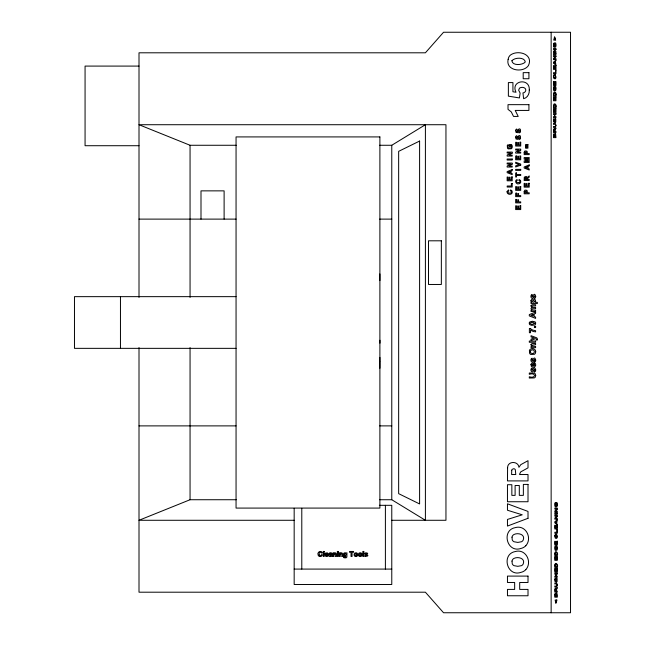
<?xml version="1.0" encoding="UTF-8"?>
<svg xmlns="http://www.w3.org/2000/svg" width="645" height="645" viewBox="0 0 645 645"><rect width="100%" height="100%" fill="white"/><g stroke="black" fill="none" stroke-linecap="round" stroke-linejoin="round"><path stroke-width="0.97" d="M379.889 368.239L379.889 361.926M379.889 361.571L379.889 357.386M379.889 280.591L379.889 273.923M379.945 343.148L379.945 340.229M525.828 545.718C532.633 538.172 525.756 524.466 515.242 527.642C501.076 530.15 506.914 553.466 521.055 548.411A9.538 9.538 0 0 0 525.828 545.718M525.828 569.632C532.633 562.085 525.756 548.379 515.242 551.556C501.076 554.063 506.914 577.38 521.055 572.325A9.538 9.538 0 0 0 525.828 569.632M379.728 145.27L391.773 145.27L425.402 124.719L425.402 520.281L391.773 499.73L379.728 499.73M236.223 499.73L190.057 499.73L139.006 520.281L294.168 520.281M519.273 182.624L517.08 182.616A1.137 1.137 0 0 1 516.54 182.059L516.5 181.18L517.29 180.487L517.048 179.479C513.88 180.503 516.452 185.244 519.29 183.704A2.225 2.225 0 0 0 520.104 183.22A2.112 2.112 0 0 0 520.749 182.043L520.563 180.503L519.16 179.463L518.846 180.455L519.515 180.737A1.024 1.024 0 0 1 519.854 181.197A1.209 1.209 0 0 1 519.225 182.68M555.361 43.933L554.635 45.102L554.635 42.901L555.619 42.901L555.885 43.836A3.378 1.653 90 0 1 555.99 45.448L555.837 46.448A2.104 1.024 90 0 1 555.514 47.166L554.031 47.295A2.201 1.072 90 0 1 553.66 46.625L553.555 43.941A1.717 0.839 90 0 1 554.015 43.07L553.926 45.722A1.266 0.613 90 0 0 554.2 46.351L555.232 46.351A1.306 0.637 90 0 0 555.563 45.44L555.555 44.811A2.201 1.072 90 0 0 555.393 44.021M139.006 66.088L85.067 66.088L85.067 145.714L139.006 145.714M555.361 87.446L554.635 88.615L554.635 86.422L555.619 86.422L555.885 87.349A3.378 1.653 90 0 1 555.99 88.962L555.837 89.961A2.104 1.024 90 0 1 555.514 90.679L554.031 90.816A2.201 1.072 90 0 1 553.66 90.147L553.555 87.454A1.717 0.839 90 0 1 554.015 86.583L553.926 89.236A1.266 0.613 90 0 0 554.2 89.873L555.232 89.865A1.306 0.637 90 0 0 555.563 88.954L555.555 88.325M391.773 520.281L445.953 520.281L445.953 124.719L139.006 124.719L190.057 145.27L236.223 145.27M510.985 145.52L510.34 145.52L510.34 146.681L509.494 146.681L509.494 144.488L511.501 144.488L512.049 145.415A3.378 3.378 0 0 1 512.267 147.028L511.953 148.028A2.104 2.104 0 0 1 511.291 148.745L508.252 148.882A2.201 2.201 0 0 1 507.494 148.213L507.284 145.52A1.717 1.717 0 0 1 508.22 144.649L508.736 145.568L507.986 146.294L508.042 147.302A1.266 1.266 0 0 0 508.599 147.939L510.711 147.939A1.306 1.306 0 0 0 511.388 147.02L511.38 146.391M139.006 219.115L236.054 219.115M379.72 219.115L391.773 219.115M236.054 296.652L74.473 296.652L74.473 348.348L236.054 348.348M139.006 425.885L236.054 425.885M379.72 425.885L391.773 425.885M556.683 503.511L555.958 504.68L555.958 502.479L556.941 502.479L557.207 503.414A3.378 1.653 90 0 1 557.312 505.027L557.159 506.027A2.104 1.024 90 0 1 556.837 506.744L555.353 506.873A2.201 1.072 90 0 1 554.982 506.204L554.877 503.519A1.717 0.839 90 0 1 555.337 502.649L555.248 505.301A1.266 0.613 90 0 0 555.522 505.93L556.554 505.93A1.306 0.637 90 0 0 556.885 505.019L556.877 504.39M379.357 505.317L391.773 505.317L391.773 584.499L294.168 584.499L294.168 508.308M556.683 547.024L555.958 548.194L555.958 546.001L556.941 546.001L557.207 546.928A3.378 1.653 90 0 1 557.312 548.54L557.159 549.54A2.104 1.024 90 0 1 556.837 550.258L555.353 550.395A2.201 1.072 90 0 1 554.982 549.725L554.877 547.033A1.717 0.839 90 0 1 555.337 546.162L555.248 548.814A1.266 0.613 90 0 0 555.522 549.451L556.554 549.443A1.306 0.637 90 0 0 556.885 548.532L556.877 547.903A2.201 1.072 90 0 0 556.716 547.121M294.168 569.084L391.773 569.084M319.202 555.055L319.202 552.862A1.137 1.137 0 0 1 319.759 552.33L320.646 552.281L321.331 553.071L322.347 552.829C321.323 549.677 316.574 552.233 318.122 555.071A2.225 2.225 0 0 0 318.606 555.885A2.112 2.112 0 0 0 319.775 556.53L321.323 556.345L322.355 554.942L321.371 554.627L321.081 555.297A1.024 1.016 0 0 1 320.63 555.635A1.209 1.209 0 0 1 319.138 555.006M362.03 554.257L362.022 555.047A1.822 1.814 0 0 1 361.522 556.022A1.766 1.758 0 0 1 360.563 556.53C357.628 557.232 357.636 552.096 360.563 552.781A1.758 1.75 0 0 1 362.006 554.224M551.144 32.25L551.144 612.75M391.773 145.27L391.773 499.73M385.396 505.317L385.396 569.084M301.787 508.308L301.787 569.084M224.113 219.115L224.113 190.864L200.998 190.864L200.998 219.115M190.057 145.27L190.057 297.409M190.057 347.591L190.057 499.73M139.006 297.409L139.006 52.801L425.402 52.801L443.542 32.25L570.527 32.25L570.527 612.75L443.542 612.75L425.402 592.199L139.006 592.199L139.006 347.591M120.462 296.652L120.462 348.348M511.05 145.609A2.201 2.201 0 0 1 511.445 146.48M555.393 87.543A2.201 1.072 90 0 1 555.587 88.413M556.716 503.6A2.201 1.072 90 0 1 556.909 504.479M332.078 554.16L332.288 556.482L330.95 556.296A1.524 1.524 0 0 1 330.071 556.571L329.571 556.49A1.056 1.056 0 0 1 329.039 556.095A1 1 0 0 1 328.877 555.708L328.894 555.192A0.976 0.968 0 0 1 329.418 554.563L331.095 553.765L328.958 553.789C329.272 552.225 332.393 552.378 332.078 554.16M553.91 135.144L553.902 136.603L554.474 136.603L554.289 134.668L553.91 135.144M555.232 594.722L555.224 596.182L555.797 596.182L555.611 594.247L555.232 594.722M553.918 129.959L553.91 131.499L554.531 131.499L554.402 129.548L553.918 129.959M555.24 589.538L555.232 591.086L555.853 591.086L555.724 589.127L555.24 589.538M554.894 135.2L554.885 136.603L555.538 136.603L555.337 134.474L554.894 135.2M556.216 594.779L556.2 596.182L556.861 596.182L556.659 594.053L556.216 594.779M553.507 93.646L553.491 96.065L555.958 96.065C557.465 93.791 553.982 89.623 553.507 93.646M553.507 105.409L553.491 107.828L555.958 107.828C557.465 105.554 553.982 101.386 553.507 105.409M554.821 553.225L554.813 555.643L557.28 555.643C558.788 553.37 555.305 549.201 554.821 553.225M554.821 564.988L554.813 567.407L557.28 567.407C558.788 565.133 555.305 560.965 554.821 564.988M554.934 130.991L554.926 131.499L555.958 131.499L555.958 132.523L553.491 132.523L553.555 129.202L554.434 128.476A1.234 0.605 90 0 1 554.724 128.911L554.869 129.726L555.958 127.984L554.934 130.991M556.256 590.57L556.248 591.086L557.28 591.086L557.28 592.102L554.813 592.102L554.877 588.78L555.756 588.055A1.234 0.605 90 0 1 556.046 588.49L556.192 589.304L557.28 587.563L556.256 590.57M524.183 152.196L524.159 154.598L529.214 154.598L529.214 153.583L527.312 153.583L527.239 151.857A1.459 1.459 0 0 0 526.78 151.091L524.933 150.898L524.183 152.196M524.183 191.404L524.159 193.806L529.214 193.806L529.214 192.782L527.312 192.782L527.239 191.065A1.459 1.459 0 0 0 526.78 190.299L524.933 190.098L524.183 191.404M525.038 177.907L525.014 179.447L526.296 179.447L526.151 177.617L525.038 177.907M553.515 134.708L553.491 137.619L555.958 137.619L555.571 133.547L555.039 133.451L554.644 134.345L553.958 133.676L553.515 134.708M554.837 594.287L554.813 597.197L557.28 597.197L556.893 593.126L556.361 593.029L555.966 593.924L555.281 593.255L554.837 594.287M343.527 556.724L343.624 557.288A1.072 1.072 0 0 0 344.14 557.788L346.051 557.861L346.865 557.078L346.97 552.829L345.825 553.087A1.29 1.29 0 0 0 344.946 552.749C342.89 552.741 342.866 556.442 344.906 556.482A1.25 1.25 0 0 0 345.768 556.151L345.526 557.199L343.527 556.724M553.934 93.751L553.91 95.049L555.538 95.049C556.442 93.678 554.289 91.808 553.934 93.751M553.458 120.123L553.644 121.921L554.41 122.292A1.395 0.685 90 0 0 554.7 121.752L555.24 119.502L555.151 122.59L555.78 121.978L555.797 119.019A1.5 0.734 90 0 0 555.24 118.487L554.103 121.437L554.031 118.672A1.419 0.693 90 0 0 553.563 119.406L553.458 120.123M553.934 105.514L553.91 106.812L555.538 106.812C556.442 105.441 554.289 103.571 553.934 105.514M555.256 553.329L555.232 554.627L556.861 554.627C557.764 553.257 555.611 551.386 555.256 553.329M555.256 565.093L555.232 566.391L556.861 566.391C557.764 565.02 555.611 563.149 555.256 565.093M554.781 579.702L554.966 581.5L555.732 581.871A1.395 0.685 90 0 0 556.022 581.33L556.562 579.081L556.474 582.169L557.103 581.556L557.119 578.597A1.5 0.734 90 0 0 556.562 578.065L555.426 581.016L555.353 578.251A1.419 0.693 90 0 0 554.885 578.984L554.781 579.702M555.998 125.364L555.434 127.339L553.491 127.436L553.491 126.42C556.208 127.815 556.256 123.002 553.491 124.429L553.491 123.413L555.409 123.493L555.998 125.364M557.32 584.942L556.756 586.918L554.813 587.014L554.813 585.999C557.53 587.393 557.578 582.58 554.813 584.007L554.813 582.991L556.732 583.072L557.32 584.942M334.013 554.313L333.997 556.482L333.03 556.482L333.03 552.829L333.925 552.829L333.925 553.37C335.843 551.33 337.367 554.781 336.368 556.482L335.392 556.482C336.311 555.377 334.876 552.015 334.013 554.313M340.286 554.313L340.27 556.482L339.302 556.482L339.302 552.829L340.197 552.829L340.197 553.37C342.116 551.33 343.632 554.781 342.632 556.482L341.665 556.482C342.584 555.377 341.149 552.015 340.286 554.313M553.466 76.183L553.974 78.626L555.264 78.827A2.225 1.088 90 0 0 555.659 78.343A2.112 1.032 90 0 0 555.974 77.174L555.2 74.594L555.377 75.868A1.024 0.5 90 0 1 555.538 76.32A1.209 0.589 90 0 1 555.522 77.198A1.129 0.548 90 0 1 555.256 77.747L554.184 77.747A1.137 0.556 90 0 1 553.926 77.19L554.168 74.602L553.466 76.183M554.789 535.761L555.297 538.204L556.587 538.406A2.225 1.088 90 0 0 556.982 537.922A2.112 1.032 90 0 0 557.296 536.753L556.522 534.173L556.7 535.447A1.024 0.5 90 0 1 556.861 535.898A1.209 0.589 90 0 1 556.845 536.777A1.129 0.548 90 0 1 556.579 537.325L555.506 537.325A1.137 0.556 90 0 1 555.248 536.769L555.49 534.181L554.789 535.761M525.054 152.349L525.014 153.583L526.449 153.583L526.126 151.898L525.054 152.349M525.054 191.557L525.014 192.782L526.449 192.782L526.126 191.105L525.054 191.557M527.118 178.939L527.102 179.447L529.214 179.447L529.214 180.471L524.159 180.471L524.296 177.141L526.094 176.424A1.234 1.234 0 0 1 526.683 176.859L526.981 177.673L529.214 175.924L529.214 177.149L527.118 178.939M507.591 467.73L507.462 480.904L528.013 480.904L528.013 474.526L519.668 474.526L519.668 473.97L520.725 471.874L528.013 467.867L528.013 460.691L520.781 464.658L518.943 467.327C518.378 460.764 507.446 460.869 507.591 467.73M529.271 90.034C529.569 93.791 527.505 97.871 523.595 98.685L522.966 92.912C524.853 92.783 526.376 90.832 525.57 89.002C524.377 86.97 521.305 86.954 519.499 88.131L518.644 90.219L520.12 93.082L519.418 97.943L508.373 96.137L508.373 82.584L512.928 82.584L512.928 91.759L516.008 92.251C510.114 80.343 530.214 77.432 529.271 90.034M535.713 296.386L535.495 297.563A1.79 1.79 0 0 1 534.89 298.312L534.302 298.579L534.116 297.361C535.632 294.257 533.48 296.555 532.649 298.377C530.529 298.724 530.271 294.918 532.141 294.459C531.722 298.667 532.109 296.297 534.181 294.305A1.322 1.322 0 0 1 535.019 294.596L535.713 296.386M535.713 360.103L535.495 361.289A1.79 1.79 0 0 1 534.89 362.038L534.302 362.297L534.116 361.087C535.632 357.975 533.48 360.273 532.649 362.095C530.529 362.442 530.271 358.636 532.141 358.185C531.722 362.393 532.109 360.023 534.181 358.023A1.322 1.322 0 0 1 535.019 358.322L535.713 360.103M535.713 369.916L535.495 371.101A1.79 1.79 0 0 1 534.89 371.851L534.302 372.109L534.116 370.891C535.632 367.787 533.48 370.085 532.649 371.907C530.529 372.254 530.271 368.448 532.141 367.989C531.722 372.205 532.109 369.827 534.181 367.835A1.322 1.322 0 0 1 535.019 368.134L535.713 369.916M515.597 130.5L515.96 132.306L517.532 132.677A1.395 1.395 0 0 0 518.137 132.128C517.782 128.532 521.563 130.572 518.967 131.983L519.064 132.975L520.547 132.072L520.378 129.395A1.5 1.5 0 0 0 519.233 128.863C517.967 128.686 515.532 135.071 517.145 130.032L516.766 129.048A1.419 1.419 0 0 0 515.807 129.782L515.597 130.5M515.597 137.167L515.96 138.973L517.532 139.336A1.395 1.395 0 0 0 518.137 138.796C517.782 135.192 521.563 137.24 518.967 138.643L519.064 139.642L520.547 138.74L520.378 136.063A1.5 1.5 0 0 0 519.233 135.531C517.967 135.353 515.532 141.739 517.145 136.7L516.766 135.716A1.419 1.419 0 0 0 515.807 136.45L515.597 137.167M535.713 375.463L535.269 377.252L534.262 377.93L529.295 378.051L529.295 376.777C536.124 378.978 536.269 372.044 529.295 374.293L529.295 373.02L534.221 373.124L535.302 373.826L535.713 375.463M508.147 59.316C505.349 70.829 523.288 73.224 528.44 65.548C533.729 54.309 518.354 49.576 510.703 54.873A6.329 6.329 0 0 0 508.534 57.8L508.147 59.316M324.935 554.257L325.523 556.216L327.467 556.409A1.427 1.427 0 0 0 328.031 555.95L328.273 555.482L327.305 555.321L326.378 555.788L325.894 554.934L328.321 554.934L328.079 553.595A1.508 1.508 0 0 0 327.313 552.886L325.636 553.039A1.661 1.661 0 0 0 325.024 553.878L324.935 554.257M507.099 191.492C506.631 193.565 509.042 194.846 510.784 194.137A2.225 2.225 0 0 0 511.896 193.306A2.112 2.112 0 0 0 512.243 192.476L512.057 190.936L510.655 189.896L510.34 190.888L511.009 191.17A1.024 1.024 0 0 1 511.412 192.008L511.316 192.508A1.129 1.129 0 0 1 510.767 193.057L508.574 193.048A1.137 1.137 0 0 1 508.034 192.492L507.994 191.613L508.784 190.92L508.542 189.912L507.099 191.492M331.127 554.926C330.651 557.28 328.845 554.192 331.127 554.926M535.713 351.694L535.503 352.96A2.693 2.693 0 0 1 534.382 354.298L530.867 354.476A2.943 2.943 0 0 1 529.674 353.5L529.4 350.453A2.717 2.717 0 0 1 530.529 349.114C532.536 347.881 535.906 349.026 535.713 351.694M357.749 554.652L357.717 555.047A1.822 1.814 0 0 1 357.217 556.022A1.766 1.758 0 0 1 356.258 556.53C353.315 557.232 353.323 552.096 356.258 552.781A1.758 1.75 0 0 1 357.217 553.289A1.798 1.798 0 0 1 357.717 554.257L357.749 554.652M512.001 537.212L512.259 539.897A3.757 3.757 0 0 0 514.073 541.76L517.782 542.413L521.458 541.76A3.701 3.701 0 0 0 523.272 539.889C525.465 534.334 517.887 532.48 514.025 534.479A3.749 3.749 0 0 0 512.251 536.366L512.001 537.212M512.001 561.126L512.259 563.811A3.757 3.757 0 0 0 514.073 565.673L517.782 566.326L521.458 565.673A3.701 3.701 0 0 0 523.272 563.803C525.465 558.247 517.887 556.393 514.025 558.393A3.749 3.749 0 0 0 512.251 560.279L512.001 561.126M530.972 364.554L531.295 366.223A2.08 2.08 0 0 0 532.343 366.981C534.245 367.819 536.511 365.933 535.519 363.925A1.782 1.782 0 0 0 534.939 363.224L534.358 362.925L534.157 364.127L534.729 365.28L533.673 365.892L533.673 362.861L531.988 363.167A1.887 1.887 0 0 0 531.101 364.119L530.972 364.554M530.311 351.323L530.311 352.073A1.572 1.572 0 0 0 531.125 353.178C535.439 355.331 535.439 348.066 531.109 350.227A1.548 1.548 0 0 0 530.311 351.323M511.743 470.278L511.614 474.526L515.79 474.526L515.282 469.6A1.895 1.895 0 0 0 513.67 468.738L512.146 469.375L511.743 470.278M529.311 322.887L529.311 323.75A1.645 1.645 0 0 0 529.916 324.749L531.649 325.33L534.584 325.048A1.862 1.862 0 0 0 535.535 324.153L535.673 322.887A1.645 1.645 0 0 0 535.068 321.887L532.496 321.266L529.924 321.887A1.653 1.653 0 0 0 529.311 322.887M530.964 344.648L531.706 346.542L531.037 346.542L531.037 347.663L535.608 347.663L535.608 346.454L532.23 346.228A0.968 0.968 0 0 1 531.891 345.228L535.608 344.704L535.608 343.495L531.956 343.559L530.964 344.648M364.594 553.644C366.578 556.732 367.981 554.926 364.651 555.909A1.435 1.435 0 0 0 365.247 556.393L367.618 556.014A1.056 1.056 0 0 0 367.852 555.345C366.255 553.692 364.361 553.386 367.731 553.716L367.021 552.886L365.159 552.934A1.105 1.105 0 0 0 364.667 553.434L364.594 553.644M530.972 300.635L530.988 301.457A1.701 1.701 0 0 0 531.706 302.44L531.037 302.44L531.037 303.569L537.35 303.569L537.35 302.36L535.044 302.36L535.673 301.384L535.358 299.965A2.064 2.064 0 0 0 534.31 299.248L532.302 299.248A2.032 2.032 0 0 0 531.278 299.957L530.972 300.635M537.462 339.302L537.39 339.988L536.447 340.1L536.438 339.214L535.624 338.649L531.037 340.391L531.037 339.101L534.286 338.012L531.037 336.94L531.037 335.69L536.842 337.891L537.462 339.302M530.98 305.778L531.657 307.633L530.98 308.52L531.657 310.358L531.037 310.358L531.037 311.471L535.608 311.471L535.608 310.261L532.439 310.164A0.83 0.83 0 0 1 531.891 309.6L532.238 308.77L535.608 308.705L535.608 307.496L532.464 307.399A0.855 0.855 0 0 1 531.899 306.843L532.431 305.98L535.608 305.956L535.608 304.746L532.117 304.771L530.98 305.778M534.753 301.32L533.246 302.376L531.891 301.344L533.302 300.344L534.753 301.32M344.446 554.103C343.737 556.837 347.486 555.127 345.518 553.555L344.446 554.103M356.758 554.652L356.5 555.49A0.822 0.822 0 0 1 355.863 555.78C353.444 555.256 356.492 551.91 356.758 554.652M361.063 554.652L360.805 555.49A0.822 0.822 0 0 1 360.168 555.78C357.757 555.256 360.805 551.91 361.063 554.652M511.904 60.751C512.235 65.967 522.635 65.234 525.288 61.993C524.724 56.905 514.549 57.381 511.904 60.751M325.959 553.99L327.362 554.345L326.918 553.547L325.959 553.99M534.713 323.314C529.126 326.886 529.15 319.759 534.713 323.314M554.74 37.773L554.281 40.192L553.805 40.192L554.539 36.725L555.676 40.192L555.2 40.192L554.74 37.773M556.522 600.003L556.054 602.422L555.603 600.003L555.127 600.003L555.853 603.47L556.998 600.003L556.522 600.003M531.923 364.619L532.149 365.618L532.931 365.868L532.931 364.062L531.923 364.619M555.958 49.552L554.345 51.592L555.958 51.592L555.958 52.535L553.491 52.535L553.491 51.544L555.135 49.48L553.491 49.48L553.491 48.528L555.958 48.528L555.958 49.552M555.958 56.607L554.345 58.647L555.958 58.647L555.958 59.59L553.491 59.59L553.491 58.598L555.135 56.534L553.491 56.534L553.491 55.583L555.958 55.583L555.958 56.607M557.28 509.131L555.668 511.171L557.28 511.171L557.28 512.114L554.813 512.114L554.813 511.122L556.458 509.058L554.813 509.058L554.813 508.107L557.28 508.107L557.28 509.131M557.28 516.185L555.668 518.225L557.28 518.225L557.28 519.169L554.813 519.169L554.813 518.177L556.458 516.113L554.813 516.113L554.813 515.162L557.28 515.162L557.28 516.185M555.958 60.146L553.491 62.17L553.491 63.242L555.958 65.209L555.393 61.694L555.958 60.146M557.28 519.725L554.813 521.749L554.813 522.821L557.28 524.788L556.716 523.297L557.28 519.725M554.982 62.025L554.063 62.718L554.982 63.404L554.982 62.025M556.304 521.603L555.385 522.297L556.304 522.982L556.304 521.603M512.203 153.099L508.905 155.131L512.203 155.131L512.203 156.082L507.147 156.082L507.147 155.09L510.526 153.018L507.147 153.018L507.147 152.075L512.203 152.075L512.203 153.099M520.709 150.108L517.411 152.147L520.709 152.147L520.709 153.091L515.653 153.091L515.653 152.099L519.032 150.035L515.653 150.035L515.653 149.084L520.709 149.084L520.709 150.108M512.203 164.072L508.905 166.112L512.203 166.112L512.203 167.055L507.147 167.055L507.147 166.063L510.526 163.999L507.147 163.999L507.147 163.048L512.203 163.048L512.203 164.072M419.597 141.062L398.65 151.341L398.65 493.659L419.597 503.938L419.597 141.062M512.203 169.571L507.147 171.594L507.147 172.675L512.203 174.642L512.203 173.553L511.05 173.142L511.05 171.119L512.203 170.675L512.203 169.571M529.214 164.943L524.159 166.958L524.159 168.039L529.214 170.006L529.214 168.925L528.07 168.506L528.07 166.491L529.214 166.047L529.214 164.943M535.608 312.043L529.295 314.575L529.295 315.921L535.608 318.38L535.608 317.034L534.173 316.51L534.173 313.986L535.608 313.43L535.608 312.043M528.013 518.306L507.462 526.07L507.462 519.435L522.248 514.807L507.462 510.243L507.462 503.793L528.013 511.429L528.013 518.306M510.203 171.449L508.325 172.142L510.203 172.828L510.203 171.449M527.215 166.813L525.344 167.515L527.215 168.192L527.215 166.813M533.109 314.397L530.771 315.268L533.109 316.115L533.109 314.397M520.709 165.152L515.653 166.958L515.653 165.846L519.394 164.572L515.653 163.33L515.653 162.25L520.709 164.064L520.709 165.152M527.61 160.008L524.159 160.928L524.159 162.451L529.214 162.451L529.214 161.5L525.24 161.5L529.214 160.508L529.214 159.525L525.24 158.517L529.214 158.517L529.214 157.573L524.159 157.573L524.159 159.105L527.61 160.008M555.958 53.519L553.491 53.519L553.491 54.535L555.958 54.535L555.958 53.519M555.958 65.564L555.538 65.564L555.538 68.386L554.869 68.386L554.869 65.846L554.458 65.846L554.458 68.386L553.91 68.386L553.91 65.661L553.491 65.661L553.491 69.402L555.958 69.402L555.958 65.564M555.958 70.136L555.538 70.136L555.538 72.667L553.515 72.667L553.515 73.691L555.958 73.691L555.958 70.136M528.924 72.643L523.2 72.643L523.2 78.738L528.924 78.738L528.924 72.643M553.91 81.738L553.491 81.738L553.491 85.479L555.958 85.479L555.958 81.641L555.538 81.641L555.538 84.463L554.869 84.463L554.869 81.923L554.458 81.923L554.458 84.463L553.91 84.463L553.91 81.738M555.958 96.927L555.538 96.927L555.538 99.749L554.869 99.749L554.869 97.218L554.458 97.218L554.458 99.749L553.91 99.749L553.91 97.024L553.491 97.024L553.491 100.773L555.958 100.773L555.958 96.927M528.924 104.659L508.018 104.659L508.018 109.384L511.275 111.908L513.533 116.431L518.209 116.431L515.226 110.432L528.924 110.432L528.924 104.659M555.958 108.691L555.538 108.691L555.538 111.512L554.869 111.512L554.869 108.981L554.458 108.981L554.458 111.512L553.91 111.512L553.91 108.787L553.491 108.787L553.491 112.536L555.958 112.536L555.958 108.691M555.958 113.585L553.491 113.585L553.491 114.608L554.458 114.608L554.458 116.608L553.491 116.608L553.491 117.624L555.958 117.624L555.958 116.608L554.877 116.608L554.877 114.608L555.958 114.608L555.958 113.585M379.889 136.917L236.054 136.917L236.054 508.083L379.889 508.083L379.889 136.917M520.709 142.206L519.854 142.206L519.854 145.028L518.483 145.028L518.483 142.489L517.629 142.489L517.629 145.028L516.508 145.028L516.508 142.303L515.653 142.303L515.653 146.044L520.709 146.044L520.709 142.206M526.401 144.625L525.514 144.625L525.514 148.156L526.401 148.156L526.401 144.625M527.933 144.625L527.038 144.625L527.038 148.156L527.933 148.156L527.933 144.625M516.508 156.026L515.653 156.026L515.653 159.775L520.709 159.775L520.709 155.929L519.854 155.929L519.854 158.751L518.483 158.751L518.483 156.219L517.629 156.219L517.629 158.751L516.508 158.751L516.508 156.026M512.203 159.025L507.147 159.025L507.147 160.041L512.203 160.041L512.203 159.025M520.709 169.369L515.653 169.369L515.653 170.393L520.709 170.393L520.709 169.369M516.508 172.981L515.653 172.981L515.653 176.988L516.508 176.988L516.508 175.488L520.709 175.488L520.709 174.472L516.508 174.472L516.508 172.981M512.203 176.948L511.348 176.948L511.348 179.77L509.977 179.77L509.977 177.238L509.123 177.238L509.123 179.77L508.002 179.77L508.002 177.044L507.147 177.044L507.147 180.794L512.203 180.794L512.203 176.948M529.214 183.293L528.36 183.293L528.36 186.115L526.989 186.115L526.989 183.583L526.135 183.583L526.135 186.115L525.014 186.115L525.014 183.39L524.159 183.39L524.159 187.139L529.214 187.139L529.214 183.293M512.203 183.478L511.348 183.478L511.348 186.018L507.188 186.018L507.188 187.034L512.203 187.034L512.203 183.478M520.709 186.51L519.854 186.51L519.854 189.332L518.483 189.332L518.483 186.8L517.629 186.8L517.629 189.332L516.508 189.332L516.508 186.607L515.653 186.607L515.653 190.356L520.709 190.356L520.709 186.51M516.508 193.153L515.653 193.153L515.653 196.62L520.709 196.62L520.709 195.596L518.564 195.596L518.564 193.492L517.709 193.492L517.709 195.596L516.508 195.596L516.508 193.153M516.508 199.426L515.653 199.426L515.653 202.885L520.709 202.885L520.709 201.869L518.564 201.869L518.564 199.756L517.709 199.756L517.709 201.869L516.508 201.869L516.508 199.426M520.709 205.723L519.854 205.723L519.854 208.545L518.483 208.545L518.483 206.005L517.629 206.005L517.629 208.545L516.508 208.545L516.508 205.82L515.653 205.82L515.653 209.561L520.709 209.561L520.709 205.723M441.349 240.803L428.506 240.803L428.506 284.469L441.349 284.469L441.349 240.803M535.608 326.346L534.399 326.346L534.399 327.555L535.608 327.555L535.608 326.346M530.263 328.579L529.384 328.579L529.384 332.723L530.504 332.723L530.504 329.966L531.649 330.732A9.473 9.473 0 0 0 533.617 331.554L535.608 331.869L535.608 330.708L532.681 330.087L530.263 328.579M535.608 341.06L529.295 341.06L529.295 342.269L535.608 342.269L535.608 341.06M528.013 484.411L523.361 484.411L523.361 495.376L519.306 495.376L519.306 485.491L515.113 485.491L515.113 495.376L511.848 495.376L511.848 484.718L507.462 484.718L507.462 501.737L528.013 501.737L528.013 484.411M557.28 513.097L554.813 513.097L554.813 514.121L557.28 514.121L557.28 513.097M557.28 525.143L556.861 525.143L556.861 527.965L556.192 527.965L556.192 525.425L555.78 525.425L555.78 527.965L555.232 527.965L555.232 525.24L554.813 525.24L554.813 528.989L557.28 528.989L557.28 525.143M557.28 529.714L556.861 529.714L556.861 532.246L554.837 532.246L554.837 533.27L557.28 533.27L557.28 529.714M557.28 541.22L556.861 541.22L556.861 544.041L556.192 544.041L556.192 541.502L555.78 541.502L555.78 544.041L555.232 544.041L555.232 541.316L554.813 541.316L554.813 545.057L557.28 545.057L557.28 541.22M324.193 551.443L323.226 551.443L323.226 556.482L324.193 556.482L324.193 551.443M338.311 551.443L337.343 551.443L337.343 552.338L338.311 552.338L338.311 551.443M353.549 551.443L349.534 551.443L349.534 552.297L351.033 552.297L351.033 556.482L352.049 556.482L352.049 552.297L353.549 552.297L353.549 551.443M363.788 551.443L362.821 551.443L362.821 556.482L363.788 556.482L363.788 551.443M338.311 552.829L337.343 552.829L337.343 556.482L338.311 556.482L338.311 552.829M555.232 556.603L554.813 556.603L554.813 560.352L557.28 560.352L557.28 556.506L556.861 556.506L556.861 559.328L556.192 559.328L556.192 556.796L555.78 556.796L555.78 559.328L555.232 559.328L555.232 556.603M557.28 568.269L556.861 568.269L556.861 571.091L556.192 571.091L556.192 568.559L555.78 568.559L555.78 571.091L555.232 571.091L555.232 568.366L554.813 568.366L554.813 572.115L557.28 572.115L557.28 568.269M557.28 573.163L554.813 573.163L554.813 574.187L555.78 574.187L555.78 576.187L554.813 576.187L554.813 577.202L557.28 577.202L557.28 576.187L556.2 576.187L556.2 574.187L557.28 574.187L557.28 573.163M528.013 576.098L507.462 576.098L507.462 582.475L514.654 582.475L514.654 589.409L507.462 589.409L507.462 595.762L528.013 595.762L528.013 589.409L519.701 589.409L519.701 582.475L528.013 582.475L528.013 576.098"/></g></svg>
